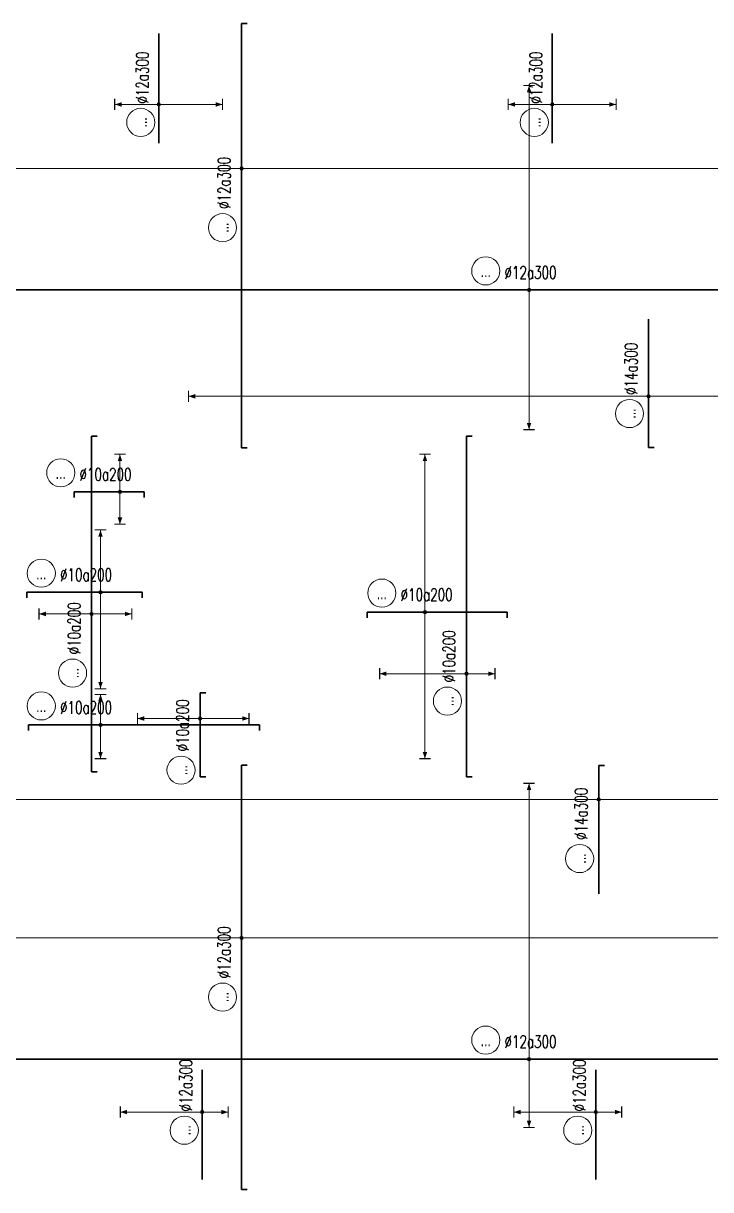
# Model space of a CAD drawing. Header units: millimetres. Extents: x 118516 to 587758, y -25561 to 50684.
# Drawn here: x 273060 to 291224, y 8280 to 39120 of the extents above; entities that cross this region are included whole.
import ezdxf
from ezdxf.enums import TextEntityAlignment as Align

# ---------------------------------------------------------------- set-up
doc = ezdxf.new("R2010")
doc.units = ezdxf.units.MM
doc.layers.get('0').update_dxf_attribs({"lineweight": 20})
for name, color, linetype, lineweight in [('NDC_S_DIM', 1, 'Continuous', 15), ('NDC_S_REBAR', 4, 'Continuous', 35), ('NDC_S_VN TEXT', 7, 'Continuous', 20)]:
    doc.layers.add(name, color=color, linetype=linetype, lineweight=lineweight)
doc.styles.add('ARIAL', font='arial.ttf', dxfattribs={"width": 0.7})
doc.styles.add('NDC_ROMANS', font='romans.shx', dxfattribs={"width": 0.7})

# ---------------------------------------------------------------- blocks, each defined once
blk = doc.blocks.new('*U119')
h = blk.add_hatch(color=6)
edge = h.paths.add_edge_path()
edge.add_arc((-75.12, 0), 0.3, 0, 360)
at = {"layer": 'NDC_S_DIM', "color": 6}
for q in [(-75.12, 48.62), (-75.12, -12.04)]:
    blk.add_line((-75.12, 0), q, dxfattribs=at)
for points in [[(-76.12, 48.62, 0.2, 0.2, 0), (-74.12, 48.62, 0, 0, 0)], [(-76.12, -12.04, 0.2, 0.2, 0), (-74.12, -12.04, 0, 0, 0)]]:
    blk.add_lwpolyline(points, format="xyseb", dxfattribs=at)
at = {"layer": 'NDC_S_DIM'}
blk.add_circle((-82.75, 3.36), 2.48, dxfattribs=at)
at = {"layer": 'NDC_S_DIM', "color": 6}
blk.add_circle((-75.12, 0), 0.3, dxfattribs=at)
for points in [[(-75.52, 47.42), (-75.12, 48.62), (-74.72, 47.42)], [(-75.52, -10.84), (-75.12, -12.04), (-74.72, -10.84)]]:
    blk.add_solid(points, dxfattribs=at)
at = {"layer": 'NDC_S_REBAR'}
blk.add_line((0, 0), (-275.95, 0), dxfattribs=at)
at = {"layer": 'NDC_S_VN TEXT', "style": 'ARIAL', "width": 0.7}
blk.add_attdef('KHT', text='', height=2.2, dxfattribs=at).set_placement((-82.75, 3.36), align=Align.MIDDLE_CENTER)
at = {"layer": 'NDC_S_VN TEXT', "color": 3, "style": 'NDC_ROMANS', "width": 0.7}
blk.add_attdef('DKT', (-79.45, 1.98), '', height=2.2, dxfattribs=at)
blk = doc.blocks.new('*U113')
h = blk.add_hatch(color=6)
edge = h.paths.add_edge_path()
edge.add_arc((4.81, 0), 0.3, 0, 360)
at = {"layer": 'NDC_S_DIM', "color": 6}
for q in [(4.81, 71.02), (4.81, -183.98)]:
    blk.add_line((4.81, 0), q, dxfattribs=at)
at = {"layer": 'NDC_S_DIM'}
blk.add_circle((-5.62, 3.36), 2.48, dxfattribs=at)
at = {"layer": 'NDC_S_DIM', "color": 6}
blk.add_circle((4.81, 0), 0.3, dxfattribs=at)
at = {"layer": 'NDC_S_REBAR'}
for p, q in [((0, 0), (-39.56, 0)), ((-39.56, 0), (-39.56, -1)), ((0, 0), (35.24, 0)), ((35.24, 0), (35.24, -1)), ((-39.56, -1), (-39.56, -1)), ((35.24, -1), (35.24, -1))]:
    blk.add_line(p, q, dxfattribs=at)
at = {"layer": 'NDC_S_VN TEXT', "style": 'ARIAL', "width": 0.7}
blk.add_attdef('KHT', text='', height=2.2, dxfattribs=at).set_placement((-5.62, 3.36), align=Align.MIDDLE_CENTER)
at = {"layer": 'NDC_S_VN TEXT', "color": 3, "style": 'NDC_ROMANS', "width": 0.7}
blk.add_attdef('DKT', (-2.32, 1.98), '', height=2.2, dxfattribs=at)
blk = doc.blocks.new('*U118')
h = blk.add_hatch(color=6)
edge = h.paths.add_edge_path()
edge.add_arc((4.81, 0), 0.3, 0, 360)
at = {"layer": 'NDC_S_DIM', "color": 6}
for q in [(4.81, 71.02), (4.81, -183.98)]:
    blk.add_line((4.81, 0), q, dxfattribs=at)
at = {"layer": 'NDC_S_DIM'}
blk.add_circle((-5.62, 3.36), 2.48, dxfattribs=at)
at = {"layer": 'NDC_S_DIM', "color": 6}
blk.add_circle((4.81, 0), 0.3, dxfattribs=at)
at = {"layer": 'NDC_S_REBAR'}
for p, q in [((0, 0), (-44.4, 0)), ((-44.4, 0), (-44.4, -1)), ((0, 0), (30.4, 0)), ((30.4, 0), (30.4, -1)), ((-44.4, -1), (-44.4, -1)), ((30.4, -1), (30.4, -1))]:
    blk.add_line(p, q, dxfattribs=at)
at = {"layer": 'NDC_S_VN TEXT', "style": 'ARIAL', "width": 0.7}
blk.add_attdef('KHT', text='', height=2.2, dxfattribs=at).set_placement((-5.62, 3.36), align=Align.MIDDLE_CENTER)
at = {"layer": 'NDC_S_VN TEXT', "color": 3, "style": 'NDC_ROMANS', "width": 0.7}
blk.add_attdef('DKT', (-2.32, 1.98), '', height=2.2, dxfattribs=at)
blk = doc.blocks.new('*U116')
h = blk.add_hatch(color=6)
edge = h.paths.add_edge_path()
edge.add_arc((1.97, 0), 0.3, 0, 360)
at = {"layer": 'NDC_S_DIM', "color": 6}
for q in [(1.97, 27.83), (1.97, -25.84)]:
    blk.add_line((1.97, 0), q, dxfattribs=at)
for points in [[(0.97, 27.83, 0.2, 0.2, 0), (2.97, 27.83, 0, 0, 0)], [(0.97, -25.84, 0.2, 0.2, 0), (2.97, -25.84, 0, 0, 0)]]:
    blk.add_lwpolyline(points, format="xyseb", dxfattribs=at)
at = {"layer": 'NDC_S_DIM'}
blk.add_circle((-5.62, 3.36), 2.48, dxfattribs=at)
at = {"layer": 'NDC_S_DIM', "color": 6}
blk.add_circle((1.97, 0), 0.3, dxfattribs=at)
for points in [[(1.57, 26.63), (1.97, 27.83), (2.37, 26.63)], [(1.57, -24.64), (1.97, -25.84), (2.37, -24.64)]]:
    blk.add_solid(points, dxfattribs=at)
at = {"layer": 'NDC_S_REBAR'}
for p, q in [((0, 0), (-8.18, 0)), ((-8.18, 0), (-8.18, -1)), ((0, 0), (16.48, 0)), ((16.48, 0), (16.48, -1)), ((-8.18, -1), (-8.18, -1)), ((16.48, -1), (16.48, -1))]:
    blk.add_line(p, q, dxfattribs=at)
at = {"layer": 'NDC_S_VN TEXT', "style": 'ARIAL', "width": 0.7}
blk.add_attdef('KHT', text='', height=2.2, dxfattribs=at).set_placement((-5.62, 3.36), align=Align.MIDDLE_CENTER)
at = {"layer": 'NDC_S_VN TEXT', "color": 3, "style": 'NDC_ROMANS', "width": 0.7}
blk.add_attdef('DKT', (-2.32, 1.98), '', height=2.2, dxfattribs=at)
blk = doc.blocks.new('*U97')
h = blk.add_hatch(color=6)
edge = h.paths.add_edge_path()
edge.add_arc((4.81, 0), 0.3, 0, 360)
at = {"layer": 'NDC_S_DIM', "color": 6}
for q in [(4.81, 5.38), (4.81, -5.95)]:
    blk.add_line((4.81, 0), q, dxfattribs=at)
for points in [[(3.81, 5.38, 0.2, 0.2, 0), (5.81, 5.38, 0, 0, 0)], [(3.81, -5.95, 0.2, 0.2, 0), (5.81, -5.95, 0, 0, 0)]]:
    blk.add_lwpolyline(points, format="xyseb", dxfattribs=at)
at = {"layer": 'NDC_S_DIM'}
blk.add_circle((-5.62, 3.36), 2.48, dxfattribs=at)
at = {"layer": 'NDC_S_DIM', "color": 6}
blk.add_circle((4.81, 0), 0.3, dxfattribs=at)
for points in [[(4.41, 4.18), (4.81, 5.38), (5.21, 4.18)], [(4.41, -4.75), (4.81, -5.95), (5.21, -4.75)]]:
    blk.add_solid(points, dxfattribs=at)
at = {"layer": 'NDC_S_REBAR'}
for p, q in [((0, 0), (-7.85, 0)), ((-7.85, 0), (-7.85, -1)), ((0, 0), (32.82, 0)), ((32.82, 0), (32.82, -1)), ((-7.85, -1), (-7.85, -1)), ((32.82, -1), (32.82, -1))]:
    blk.add_line(p, q, dxfattribs=at)
at = {"layer": 'NDC_S_VN TEXT', "style": 'ARIAL', "width": 0.7}
blk.add_attdef('KHT', text='', height=2.2, dxfattribs=at).set_placement((-5.62, 3.36), align=Align.MIDDLE_CENTER)
at = {"layer": 'NDC_S_VN TEXT', "color": 3, "style": 'NDC_ROMANS', "width": 0.7}
blk.add_attdef('DKT', (-2.32, 1.98), '', height=2.2, dxfattribs=at)
blk = doc.blocks.new('*U98')
h = blk.add_hatch(color=6)
edge = h.paths.add_edge_path()
edge.add_arc((4.81, 0), 0.3, 0, 360)
at = {"layer": 'NDC_S_DIM', "color": 6}
for q in [(4.81, 10.99), (4.81, -17.01)]:
    blk.add_line((4.81, 0), q, dxfattribs=at)
for points in [[(3.81, 10.99, 0.2, 0.2, 0), (5.81, 10.99, 0, 0, 0)], [(3.81, -17.01, 0.2, 0.2, 0), (5.81, -17.01, 0, 0, 0)]]:
    blk.add_lwpolyline(points, format="xyseb", dxfattribs=at)
at = {"layer": 'NDC_S_DIM'}
blk.add_circle((-5.62, 3.36), 2.48, dxfattribs=at)
at = {"layer": 'NDC_S_DIM', "color": 6}
blk.add_circle((4.81, 0), 0.3, dxfattribs=at)
for points in [[(4.41, 9.79), (4.81, 10.99), (5.21, 9.79)], [(4.41, -15.81), (4.81, -17.01), (5.21, -15.81)]]:
    blk.add_solid(points, dxfattribs=at)
at = {"layer": 'NDC_S_REBAR'}
for p, q in [((0, 0), (-8.18, 0)), ((-8.18, 0), (-8.18, -1)), ((0, 0), (12.15, 0)), ((12.15, 0), (12.15, -1)), ((-8.18, -1), (-8.18, -1)), ((12.15, -1), (12.15, -1))]:
    blk.add_line(p, q, dxfattribs=at)
at = {"layer": 'NDC_S_VN TEXT', "style": 'ARIAL', "width": 0.7}
blk.add_attdef('KHT', text='', height=2.2, dxfattribs=at).set_placement((-5.62, 3.36), align=Align.MIDDLE_CENTER)
at = {"layer": 'NDC_S_VN TEXT', "color": 3, "style": 'NDC_ROMANS', "width": 0.7}
blk.add_attdef('DKT', (-2.32, 1.98), '', height=2.2, dxfattribs=at)
blk = doc.blocks.new('*U95')
h = blk.add_hatch(color=6)
edge = h.paths.add_edge_path()
edge.add_arc((4.81, 0), 0.3, 0, 360)
at = {"layer": 'NDC_S_DIM', "color": 6}
for q in [(4.81, 6.63), (4.81, -5.71)]:
    blk.add_line((4.81, 0), q, dxfattribs=at)
for points in [[(3.81, 6.63, 0.2, 0.2, 0), (5.81, 6.63, 0, 0, 0)], [(3.81, -5.71, 0.2, 0.2, 0), (5.81, -5.71, 0, 0, 0)]]:
    blk.add_lwpolyline(points, format="xyseb", dxfattribs=at)
at = {"layer": 'NDC_S_DIM'}
blk.add_circle((-5.62, 3.36), 2.48, dxfattribs=at)
at = {"layer": 'NDC_S_DIM', "color": 6}
blk.add_circle((4.81, 0), 0.3, dxfattribs=at)
for points in [[(4.41, 5.43), (4.81, 6.63), (5.21, 5.43)], [(4.41, -4.51), (4.81, -5.71), (5.21, -4.51)]]:
    blk.add_solid(points, dxfattribs=at)
at = {"layer": 'NDC_S_REBAR'}
for p, q in [((0, 0), (-3.28, 0)), ((-3.28, 0), (-3.28, -1)), ((0, 0), (9.06, 0)), ((9.06, 0), (9.06, -1)), ((-3.28, -1), (-3.28, -1)), ((9.06, -1), (9.06, -1))]:
    blk.add_line(p, q, dxfattribs=at)
at = {"layer": 'NDC_S_VN TEXT', "style": 'ARIAL', "width": 0.7}
blk.add_attdef('KHT', text='', height=2.2, dxfattribs=at).set_placement((-5.62, 3.36), align=Align.MIDDLE_CENTER)
at = {"layer": 'NDC_S_VN TEXT', "color": 3, "style": 'NDC_ROMANS', "width": 0.7}
blk.add_attdef('DKT', (-2.32, 1.98), '', height=2.2, dxfattribs=at)
blk = doc.blocks.new('*U101')
h = blk.add_hatch(color=6)
edge = h.paths.add_edge_path()
edge.add_arc((-0.79, 0), 0.3, 0, 360)
at = {"layer": 'NDC_S_DIM', "color": 6}
for q in [(-0.79, 15.31), (-0.79, -5.02)]:
    blk.add_line((-0.79, 0), q, dxfattribs=at)
for points in [[(-1.79, 15.31, 0.2, 0.2, 0), (0.21, 15.31, 0, 0, 0)], [(-1.79, -5.02, 0.2, 0.2, 0), (0.21, -5.02, 0, 0, 0)]]:
    blk.add_lwpolyline(points, format="xyseb", dxfattribs=at)
at = {"layer": 'NDC_S_DIM'}
blk.add_circle((-5.62, 3.36), 2.48, dxfattribs=at)
at = {"layer": 'NDC_S_DIM', "color": 6}
blk.add_circle((-0.79, 0), 0.3, dxfattribs=at)
for points in [[(-1.19, 14.11), (-0.79, 15.31), (-0.39, 14.11)], [(-1.19, -3.82), (-0.79, -5.02), (-0.39, -3.82)]]:
    blk.add_solid(points, dxfattribs=at)
at = {"layer": 'NDC_S_REBAR'}
for p, q in [((0, 0), (-18.94, 0)), ((-18.94, 0), (-18.94, -1)), ((0, 0), (41.06, 0)), ((41.06, 0), (41.06, -1)), ((-18.94, -1), (-18.94, -1)), ((41.06, -1), (41.06, -1))]:
    blk.add_line(p, q, dxfattribs=at)
at = {"layer": 'NDC_S_VN TEXT', "style": 'ARIAL', "width": 0.7}
blk.add_attdef('KHT', text='', height=2.2, dxfattribs=at).set_placement((-5.62, 3.36), align=Align.MIDDLE_CENTER)
at = {"layer": 'NDC_S_VN TEXT', "color": 3, "style": 'NDC_ROMANS', "width": 0.7}
blk.add_attdef('DKT', (-2.32, 1.98), '', height=2.2, dxfattribs=at)
blk = doc.blocks.new('*U93')
h = blk.add_hatch(color=6)
edge = h.paths.add_edge_path()
edge.add_arc((4.81, 0), 0.3, 0, 360)
at = {"layer": 'NDC_S_DIM', "color": 6}
for q in [(4.81, 9.26), (4.81, -7.07)]:
    blk.add_line((4.81, 0), q, dxfattribs=at)
for points in [[(3.81, 9.26, 0.2, 0.2, 0), (5.81, 9.26, 0, 0, 0)], [(3.81, -7.07, 0.2, 0.2, 0), (5.81, -7.07, 0, 0, 0)]]:
    blk.add_lwpolyline(points, format="xyseb", dxfattribs=at)
at = {"layer": 'NDC_S_DIM'}
blk.add_circle((-5.62, 3.36), 2.48, dxfattribs=at)
at = {"layer": 'NDC_S_DIM', "color": 6}
blk.add_circle((4.81, 0), 0.3, dxfattribs=at)
for points in [[(4.41, 8.06), (4.81, 9.26), (5.21, 8.06)], [(4.41, -5.87), (4.81, -7.07), (5.21, -5.87)]]:
    blk.add_solid(points, dxfattribs=at)
at = {"layer": 'NDC_S_REBAR'}
for p, q in [((0, 0), (-23.03, 0)), ((-23.03, 0), (-23.03, -1)), ((0, 0), (36.12, 0)), ((36.12, 0), (36.12, -1)), ((-23.03, -1), (-23.03, -1)), ((36.12, -1), (36.12, -1))]:
    blk.add_line(p, q, dxfattribs=at)
at = {"layer": 'NDC_S_VN TEXT', "style": 'ARIAL', "width": 0.7}
blk.add_attdef('KHT', text='', height=2.2, dxfattribs=at).set_placement((-5.62, 3.36), align=Align.MIDDLE_CENTER)
at = {"layer": 'NDC_S_VN TEXT', "color": 3, "style": 'NDC_ROMANS', "width": 0.7}
blk.add_attdef('DKT', (-2.32, 1.98), '', height=2.2, dxfattribs=at)
blk = doc.blocks.new('*U107')
h = blk.add_hatch(color=6)
edge = h.paths.add_edge_path()
edge.add_arc((-75.12, 0), 0.3, 0, 360)
at = {"layer": 'NDC_S_DIM', "color": 6}
for q in [(-75.12, 36.04), (-75.12, -24.63)]:
    blk.add_line((-75.12, 0), q, dxfattribs=at)
for points in [[(-76.12, 36.04, 0.2, 0.2, 0), (-74.12, 36.04, 0, 0, 0)], [(-76.12, -24.63, 0.2, 0.2, 0), (-74.12, -24.63, 0, 0, 0)]]:
    blk.add_lwpolyline(points, format="xyseb", dxfattribs=at)
at = {"layer": 'NDC_S_DIM'}
blk.add_circle((-82.75, 3.36), 2.48, dxfattribs=at)
at = {"layer": 'NDC_S_DIM', "color": 6}
blk.add_circle((-75.12, 0), 0.3, dxfattribs=at)
for points in [[(-75.52, 34.84), (-75.12, 36.04), (-74.72, 34.84)], [(-75.52, -23.43), (-75.12, -24.63), (-74.72, -23.43)]]:
    blk.add_solid(points, dxfattribs=at)
at = {"layer": 'NDC_S_REBAR'}
blk.add_line((0, 0), (-275.95, 0), dxfattribs=at)
at = {"layer": 'NDC_S_VN TEXT', "style": 'ARIAL', "width": 0.7}
blk.add_attdef('KHT', text='', height=2.2, dxfattribs=at).set_placement((-82.75, 3.36), align=Align.MIDDLE_CENTER)
at = {"layer": 'NDC_S_VN TEXT', "color": 3, "style": 'NDC_ROMANS', "width": 0.7}
blk.add_attdef('DKT', (-79.45, 1.98), '', height=2.2, dxfattribs=at)
blk = doc.blocks.new('*U82')
h = blk.add_hatch(color=6)
edge = h.paths.add_edge_path()
edge.add_arc((3.48, 0), 0.3, 0, 360)
at = {"layer": 'NDC_S_DIM', "color": 6}
for q in [(3.48, 11.04), (3.48, -8.63)]:
    blk.add_line((3.48, 0), q, dxfattribs=at)
for points in [[(2.48, 11.04, 0.2, 0.2, 0), (4.48, 11.04, 0, 0, 0)], [(2.48, -8.63, 0.2, 0.2, 0), (4.48, -8.63, 0, 0, 0)]]:
    blk.add_lwpolyline(points, format="xyseb", dxfattribs=at)
at = {"layer": 'NDC_S_DIM'}
blk.add_circle((-5.62, 3.36), 2.48, dxfattribs=at)
at = {"layer": 'NDC_S_DIM', "color": 6}
blk.add_circle((3.48, 0), 0.3, dxfattribs=at)
for points in [[(3.08, 9.84), (3.48, 11.04), (3.88, 9.84)], [(3.08, -7.43), (3.48, -8.63), (3.88, -7.43)]]:
    blk.add_solid(points, dxfattribs=at)
at = {"layer": 'NDC_S_REBAR'}
for p, q in [((0, 0), (-6.77, 0)), ((-6.77, 0), (-6.77, -1)), ((0, 0), (8.03, 0)), ((8.03, 0), (8.03, -1)), ((-6.77, -1), (-6.77, -1)), ((8.03, -1), (8.03, -1))]:
    blk.add_line(p, q, dxfattribs=at)
at = {"layer": 'NDC_S_VN TEXT', "style": 'ARIAL', "width": 0.7}
blk.add_attdef('KHT', text='', height=2.2, dxfattribs=at).set_placement((-5.62, 3.36), align=Align.MIDDLE_CENTER)
at = {"layer": 'NDC_S_VN TEXT', "color": 3, "style": 'NDC_ROMANS', "width": 0.7}
blk.add_attdef('DKT', (-2.32, 1.98), '', height=2.2, dxfattribs=at)
blk = doc.blocks.new('*U69')
h = blk.add_hatch(color=6)
edge = h.paths.add_edge_path()
edge.add_arc((4.81, 0), 0.3, 0, 360)
at = {"layer": 'NDC_S_DIM', "color": 6}
for q in [(4.81, 133.93), (4.81, -121.07)]:
    blk.add_line((4.81, 0), q, dxfattribs=at)
at = {"layer": 'NDC_S_DIM'}
blk.add_circle((-5.62, 3.36), 2.48, dxfattribs=at)
at = {"layer": 'NDC_S_DIM', "color": 6}
blk.add_circle((4.81, 0), 0.3, dxfattribs=at)
at = {"layer": 'NDC_S_REBAR'}
for p, q in [((0, 0), (-11.85, 0)), ((-11.85, 0), (-11.85, 0)), ((0, 0), (10.81, 0)), ((10.81, 0), (10.81, -1)), ((-11.85, 0), (-11.85, 0)), ((10.81, -1), (10.81, -1))]:
    blk.add_line(p, q, dxfattribs=at)
at = {"layer": 'NDC_S_VN TEXT', "style": 'ARIAL', "width": 0.7}
blk.add_attdef('KHT', text='', height=2.2, dxfattribs=at).set_placement((-5.62, 3.36), align=Align.MIDDLE_CENTER)
at = {"layer": 'NDC_S_VN TEXT', "color": 3, "style": 'NDC_ROMANS', "width": 0.7}
blk.add_attdef('DKT', (-2.32, 1.98), '', height=2.2, dxfattribs=at)
blk = doc.blocks.new('*U70')
h = blk.add_hatch(color=6)
edge = h.paths.add_edge_path()
edge.add_arc((6.53, 0), 0.3, 0, 360)
at = {"layer": 'NDC_S_DIM', "color": 6}
for q in [(6.53, 81.06), (6.53, -112.28)]:
    blk.add_line((6.53, 0), q, dxfattribs=at)
for points in [[(5.53, 81.06, 0.2, 0.2, 0), (7.53, 81.06, 0, 0, 0)], [(5.53, -112.28, 0.2, 0.2, 0), (7.53, -112.28, 0, 0, 0)]]:
    blk.add_lwpolyline(points, format="xyseb", dxfattribs=at)
at = {"layer": 'NDC_S_DIM'}
blk.add_circle((3.49, 3.36), 2.48, dxfattribs=at)
at = {"layer": 'NDC_S_DIM', "color": 6}
blk.add_circle((6.53, 0), 0.3, dxfattribs=at)
for points in [[(6.13, 79.86), (6.53, 81.06), (6.93, 79.86)], [(6.13, -111.08), (6.53, -112.28), (6.93, -111.08)]]:
    blk.add_solid(points, dxfattribs=at)
at = {"layer": 'NDC_S_REBAR'}
for p, q in [((0, 0), (-2.52, 0)), ((-2.52, 0), (-2.52, -1)), ((0, 0), (20.15, 0)), ((20.15, 0), (20.15, 0)), ((20.15, 0), (20.15, 0)), ((-2.52, -1), (-2.52, -1))]:
    blk.add_line(p, q, dxfattribs=at)
at = {"layer": 'NDC_S_VN TEXT', "style": 'ARIAL', "width": 0.7}
blk.add_attdef('KHT', text='', height=2.2, dxfattribs=at).set_placement((3.49, 3.36), align=Align.MIDDLE_CENTER)
at = {"layer": 'NDC_S_VN TEXT', "color": 3, "style": 'NDC_ROMANS', "width": 0.7}
blk.add_attdef('DKT', (6.79, 1.98), '', height=2.2, dxfattribs=at)
blk = doc.blocks.new('*U64')
h = blk.add_hatch(color=6)
edge = h.paths.add_edge_path()
edge.add_arc((-0.77, 0), 0.3, 0, 360)
at = {"layer": 'NDC_S_DIM', "color": 6}
for q in [(-0.77, 7.75), (-0.77, -11.25)]:
    blk.add_line((-0.77, 0), q, dxfattribs=at)
for points in [[(-1.77, 7.75, 0.2, 0.2, 0), (0.23, 7.75, 0, 0, 0)], [(-1.77, -11.25, 0.2, 0.2, 0), (0.23, -11.25, 0, 0, 0)]]:
    blk.add_lwpolyline(points, format="xyseb", dxfattribs=at)
at = {"layer": 'NDC_S_DIM'}
blk.add_circle((-3.93, 3.16), 2.48, dxfattribs=at)
at = {"layer": 'NDC_S_DIM', "color": 6}
blk.add_circle((-0.77, 0), 0.3, dxfattribs=at)
for points in [[(-1.17, 6.55), (-0.77, 7.75), (-0.37, 6.55)], [(-1.17, -10.05), (-0.77, -11.25), (-0.37, -10.05)]]:
    blk.add_solid(points, dxfattribs=at)
at = {"layer": 'NDC_S_REBAR'}
for p, q in [((0, 0), (-7.6, 0)), ((-7.6, 0), (-7.6, 0)), ((0, 0), (11.73, 0)), ((11.73, 0), (11.73, 0)), ((11.73, 0), (11.73, 0)), ((-7.6, 0), (-7.6, 0))]:
    blk.add_line(p, q, dxfattribs=at)
at = {"layer": 'NDC_S_VN TEXT', "style": 'ARIAL', "width": 0.7}
blk.add_attdef('KHT', text='', height=2.2, dxfattribs=at).set_placement((-3.93, 3.16), align=Align.MIDDLE_CENTER)
at = {"layer": 'NDC_S_VN TEXT', "color": 3, "style": 'NDC_ROMANS', "width": 0.7}
blk.add_attdef('DKT', (-0.63, 1.78), '', height=2.2, dxfattribs=at)
blk = doc.blocks.new('*U54')
h = blk.add_hatch(color=6)
edge = h.paths.add_edge_path()
edge.add_arc((-0.77, 0), 0.3, 0, 360)
at = {"layer": 'NDC_S_DIM', "color": 6}
for q in [(-0.77, 7.75), (-0.77, -11.25)]:
    blk.add_line((-0.77, 0), q, dxfattribs=at)
for points in [[(-1.77, 7.75, 0.2, 0.2, 0), (0.23, 7.75, 0, 0, 0)], [(-1.77, -11.25, 0.2, 0.2, 0), (0.23, -11.25, 0, 0, 0)]]:
    blk.add_lwpolyline(points, format="xyseb", dxfattribs=at)
at = {"layer": 'NDC_S_DIM'}
blk.add_circle((-3.93, 3.16), 2.48, dxfattribs=at)
at = {"layer": 'NDC_S_DIM', "color": 6}
blk.add_circle((-0.77, 0), 0.3, dxfattribs=at)
for points in [[(-1.17, 6.55), (-0.77, 7.75), (-0.37, 6.55)], [(-1.17, -10.05), (-0.77, -11.25), (-0.37, -10.05)]]:
    blk.add_solid(points, dxfattribs=at)
at = {"layer": 'NDC_S_REBAR'}
for p, q in [((0, 0), (-7.6, 0)), ((-7.6, 0), (-7.6, 0)), ((0, 0), (11.73, 0)), ((11.73, 0), (11.73, 0)), ((11.73, 0), (11.73, 0)), ((-7.6, 0), (-7.6, 0))]:
    blk.add_line(p, q, dxfattribs=at)
at = {"layer": 'NDC_S_VN TEXT', "style": 'ARIAL', "width": 0.7}
blk.add_attdef('KHT', text='', height=2.2, dxfattribs=at).set_placement((-3.93, 3.16), align=Align.MIDDLE_CENTER)
at = {"layer": 'NDC_S_VN TEXT', "color": 3, "style": 'NDC_ROMANS', "width": 0.7}
blk.add_attdef('DKT', (-0.63, 1.78), '', height=2.2, dxfattribs=at)
blk = doc.blocks.new('*U126')
h = blk.add_hatch(color=6)
edge = h.paths.add_edge_path()
edge.add_arc((4.94, 0), 0.3, 0, 360)
at = {"layer": 'NDC_S_DIM', "color": 6}
for q in [(4.94, 14.43), (4.94, -4.57)]:
    blk.add_line((4.94, 0), q, dxfattribs=at)
for points in [[(3.94, 14.43, 0.2, 0.2, 0), (5.94, 14.43, 0, 0, 0)], [(3.94, -4.57, 0.2, 0.2, 0), (5.94, -4.57, 0, 0, 0)]]:
    blk.add_lwpolyline(points, format="xyseb", dxfattribs=at)
at = {"layer": 'NDC_S_DIM'}
blk.add_circle((1.74, 3.16), 2.48, dxfattribs=at)
at = {"layer": 'NDC_S_DIM', "color": 6}
blk.add_circle((4.94, 0), 0.3, dxfattribs=at)
for points in [[(4.54, 13.23), (4.94, 14.43), (5.34, 13.23)], [(4.54, -3.37), (4.94, -4.57), (5.34, -3.37)]]:
    blk.add_solid(points, dxfattribs=at)
at = {"layer": 'NDC_S_REBAR'}
for p, q in [((0, 0), (-6.94, 0)), ((-6.94, 0), (-6.94, 0)), ((0, 0), (12.4, 0)), ((12.4, 0), (12.4, 0)), ((12.4, 0), (12.4, 0)), ((-6.94, 0), (-6.94, 0))]:
    blk.add_line(p, q, dxfattribs=at)
at = {"layer": 'NDC_S_VN TEXT', "style": 'ARIAL', "width": 0.7}
blk.add_attdef('KHT', text='', height=2.2, dxfattribs=at).set_placement((1.74, 3.16), align=Align.MIDDLE_CENTER)
at = {"layer": 'NDC_S_VN TEXT', "color": 3, "style": 'NDC_ROMANS', "width": 0.7}
blk.add_attdef('DKT', (5.04, 1.78), '', height=2.2, dxfattribs=at)
blk = doc.blocks.new('*U127')
h = blk.add_hatch(color=6)
edge = h.paths.add_edge_path()
edge.add_arc((4.94, 0), 0.3, 0, 360)
at = {"layer": 'NDC_S_DIM', "color": 6}
for q in [(4.94, 14.43), (4.94, -4.57)]:
    blk.add_line((4.94, 0), q, dxfattribs=at)
for points in [[(3.94, 14.43, 0.2, 0.2, 0), (5.94, 14.43, 0, 0, 0)], [(3.94, -4.57, 0.2, 0.2, 0), (5.94, -4.57, 0, 0, 0)]]:
    blk.add_lwpolyline(points, format="xyseb", dxfattribs=at)
at = {"layer": 'NDC_S_DIM'}
blk.add_circle((1.74, 3.16), 2.48, dxfattribs=at)
at = {"layer": 'NDC_S_DIM', "color": 6}
blk.add_circle((4.94, 0), 0.3, dxfattribs=at)
for points in [[(4.54, 13.23), (4.94, 14.43), (5.34, 13.23)], [(4.54, -3.37), (4.94, -4.57), (5.34, -3.37)]]:
    blk.add_solid(points, dxfattribs=at)
at = {"layer": 'NDC_S_REBAR'}
for p, q in [((0, 0), (-6.94, 0)), ((-6.94, 0), (-6.94, 0)), ((0, 0), (12.4, 0)), ((12.4, 0), (12.4, 0)), ((12.4, 0), (12.4, 0)), ((-6.94, 0), (-6.94, 0))]:
    blk.add_line(p, q, dxfattribs=at)
at = {"layer": 'NDC_S_VN TEXT', "style": 'ARIAL', "width": 0.7}
blk.add_attdef('KHT', text='', height=2.2, dxfattribs=at).set_placement((1.74, 3.16), align=Align.MIDDLE_CENTER)
at = {"layer": 'NDC_S_VN TEXT', "color": 3, "style": 'NDC_ROMANS', "width": 0.7}
blk.add_attdef('DKT', (5.04, 1.78), '', height=2.2, dxfattribs=at)

msp = doc.modelspace()

# ---------------------------------------------------------------- block references
at = {"layer": 'NDC_S_REBAR', "xscale": 150, "yscale": 150, "zscale": 150, "rotation": 90}
for name, p, values in [('*U118', (278827.6, 34559.7), {'KHT': '...', 'DKT': '%%c12a300'}), ('*U54', (276637.1, 37090.3), {'KHT': '...', 'DKT': '%%c12a300'}), ('*U64', (287037.1, 37090.3), {'KHT': '...', 'DKT': '%%c12a300'}), ('*U70', (289583.3, 28277.8), {'KHT': '...', 'DKT': '%%c14a300'}), ('*U93', (274864.1, 22782.3), {'KHT': '...', 'DKT': '%%c10a200'}), ('*U101', (284771.3, 22041.5), {'KHT': '...', 'DKT': '%%c10a200'}), ('*U82', (277730.5, 20215.9), {'KHT': '...', 'DKT': '%%c10a200'}), ('*U113', (278827.6, 14214.6), {'KHT': '...', 'DKT': '%%c12a300'}), ('*U69', (288264.4, 17877.8), {'KHT': '...', 'DKT': '%%c14a300'}), ('*U127', (277786.5, 9590.3), {'KHT': '...', 'DKT': '%%c12a300'}), ('*U126', (288186.5, 9590.3), {'KHT': '...', 'DKT': '%%c12a300'})]:
    msp.add_blockref(name, p, dxfattribs=at).add_auto_attribs(values)
at = {"layer": 'NDC_S_REBAR', "xscale": 150, "yscale": 150, "zscale": 150}
for name, p, values in [('*U107', (297692.9, 32069.1), {'KHT': '...', 'DKT': '%%c12a300'}), ('*U95', (274891.4, 26731), {'KHT': '...', 'DKT': '%%c10a200'}), ('*U116', (283377.3, 23550.9), {'KHT': '...', 'DKT': '%%c10a200'}), ('*U98', (274377.3, 24076.5), {'KHT': '...', 'DKT': '%%c10a200'}), ('*U97', (274377.3, 20567.8), {'KHT': '...', 'DKT': '%%c10a200'}), ('*U119', (297692.9, 11731.5), {'KHT': '...', 'DKT': '%%c12a300'})]:
    msp.add_blockref(name, p, dxfattribs=at).add_auto_attribs(values)

doc.saveas('drawing.dxf')
